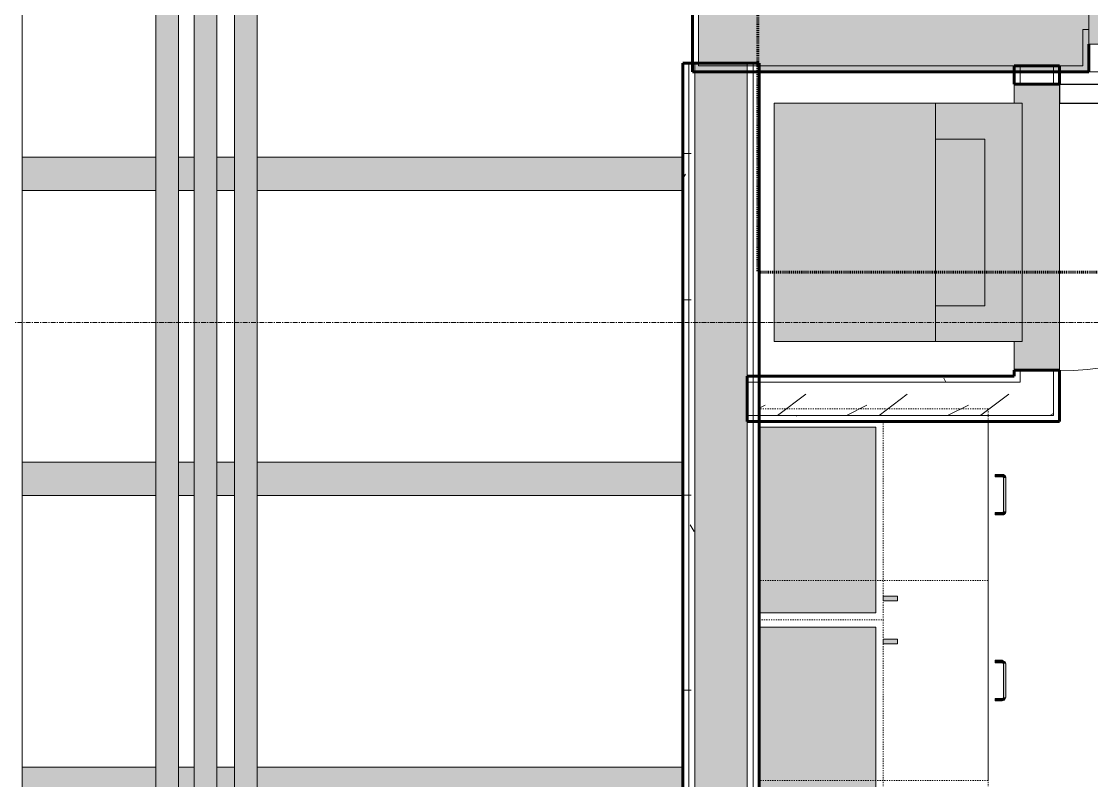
# Model space of a CAD drawing. Header units: inches. Extents: x -4169 to -1846, y 9706 to 12377.
# Drawn here: x -3479.3 to -3367.1, y 10768.1 to 10847.8 of the extents above; entities that cross this region are included whole.
import ezdxf

# ---------------------------------------------------------------- set-up
doc = ezdxf.new("R2010")
doc.units = ezdxf.units.IN
doc.header["$MEASUREMENT"] = 0
for name, pattern in [('Dash', [0.25, 0.125, -0.125]), ('Dash 1_16_', [0.125, 0.0625, -0.0625]), ('Grid Line 1_2_', [0.875, 0.5, -0.125, 0.125, -0.125])]:
    doc.linetypes.add(name, pattern=pattern)
for name, color, linetype, lineweight in [('0-1', 7, 'Continuous', 5), ('0-2', 7, 'Continuous', 18), ('0-3', 250, 'Continuous', 9), ('A-DOOR-1', 250, 'Continuous', 9), ('A-DOOR-2', 90, 'Continuous', 30), ('A-FLOR-2', 7, 'Continuous', 18), ('A-GLAZ-1', 7, 'Continuous', 18), ('A-WALL', 113, 'Continuous', 18), ('A-WALL-1', 8, 'Continuous', 5), ('A-WALL-3', 50, 'Continuous', 60), ('A-WALL-4', 7, 'Continuous', 18), ('A-WALL-PATT-1', 250, 'Continuous', 9), ('A-WALL-PATT-2', 253, 'Continuous', 9), ('A-WALL-PATT-4', 111, 'Continuous', 9), ('C-PROP-LINE-2', 91, 'Dash 1_16_', 60), ('I-WALL-3', 2, 'Continuous', 60), ('P-PIPE', 3, 'Continuous', 9), ('P-PIPE-1', 3, 'Continuous', 5), ('P-SANR-FIXT-2', 250, 'Continuous', 9), ('P-SANR-FIXT-3', 55, 'Continuous', 9), ('Q-CASE', 31, 'Continuous', 9), ('Q-CASE-1', 9, 'Continuous', 9), ('Q-CASE-3', 250, 'Continuous', 9), ('Q-CASE-4', 250, 'Dash', 9), ('Q-CASE-HDLN-1', 250, 'Dash', 9), ('Q-CASE-HDLN-2', 31, 'Continuous', 9), ('S-BEAM', 12, 'Continuous', 9), ('S-GRID-1', 1, 'Grid Line 1_2_', 9)]:
    doc.layers.add(name, color=color, linetype=linetype, lineweight=lineweight)
pattern_1 = [(216.87, (4.265, 10.662), (31.9871619, 21.32545714), [5.331, -47.981]), (206.565, (10.662, 7.464), (-10.662476, -10.6620098), [11.921, -11.921]), (198.435, (10.662, 2.132), (-21.3244936, -10.6625869), [6.744, -26.974])]
pattern_2 = [(0, (0, 0), (20.48, 5.12), [0.845, -14.515, 0.845, -14.515, -81.92]), (0, (0, 0), (20.48, 5.12), [-30.72, 0.845, -29.875, 0.845, -14.515, -35.84]), (0, (0, 0), (20.48, 5.12), [-76.8, 0.845, -9.395, 0.845, -24.755]), (120, (7.68, 2.56), (-14.67405, 15.1762003), [0.845, -14.515, 0.845, -14.515, -81.92]), (120, (7.68, 2.56), (-14.67405, 15.1762003), [-30.72, 0.845, -29.875, 0.845, -14.515, -35.84]), (120, (7.68, 2.56), (-14.67405, 15.1762003), [-76.8, 0.845, -9.395, 0.845, -24.755]), (240, (10.24, 12.8), (-5.80595, -20.2962003), [0.845, -14.515, 0.845, -14.515, -81.92]), (240, (10.24, 12.8), (-5.80595, -20.2962003), [-30.72, 0.845, -29.875, 0.845, -14.515, -35.84]), (240, (10.24, 12.8), (-5.80595, -20.2962003), [-76.8, 0.845, -9.395, 0.845, -24.755])]
pattern_3 = [(161.57, (0.32, 0.32), (-2.560496185, -0.000537386), [0, -18.214, 2.022, 0]), (18.43, (-0.32, 0.32), (-2.560496185, 0.000537386), [0, -18.214, 2.022, 0]), (108.43, (0.32, 0.32), (1.27922091, -6.400876726), [6.07, -14.166]), (71.57, (-0.32, 0.32), (1.27922091, 6.400876726), [6.07, -14.166])]

# ---------------------------------------------------------------- blocks, each defined once
blk = doc.blocks.new('OD_CW_Countertop - OD_CW_Countertop-2380624-ENLARGED RCP - 2ND FLOOR PLAN')
at = {"layer": 'Q-CASE-HDLN-1'}
for p, q in [((0.74, 24), (0.74, 0)), ((0.74, 0), (130.71, 0))]:
    blk.add_line(p, q, dxfattribs=at)
blk = doc.blocks.new('Single-Flush - 30_ x 80_ - MAGIC PAK DOOR-1421383-ENLARGED RCP - 2ND FLOOR PLAN')
at = {"layer": 'A-DOOR-1'}
blk.add_arc((15, -2.375), 30.067, 180, 266.18593, dxfattribs=at)
at = {"layer": 'A-DOOR-2'}
for p, q in [((13, -2.375), (13, -32.375)), ((15, -2.375), (13, -2.375)), ((15, -2.375), (15, -32.375)), ((15, -32.375), (13, -32.375))]:
    blk.add_line(p, q, dxfattribs=at)
blk = doc.blocks.new('Stacked Washer and Dryer - 26_x25_ - Private-1372850-ENLARGED RCP - 2ND FLOOR PLAN')
at = {"layer": 'P-SANR-FIXT-3'}
blk.add_hatch(color=256, dxfattribs=at).paths.add_polyline_path([(26, 12.5), (0, 12.5), (0, -12.5), (26, -12.5), (26, 2.42)], flags=0)
at = {"layer": 'P-SANR-FIXT-2'}
for p, q in [((26, 12.5), (0, 12.5)), ((0, -12.5), (0, 12.5)), ((16.91, -12.5), (16.91, 12.5)), ((26, 12.5), (26, -12.5)), ((22.09, 8.75), (16.91, 8.75)), ((22.09, -8.75), (22.09, 8.75)), ((16.91, -8.75), (22.09, -8.75)), ((0, -12.5), (26, -12.5))]:
    blk.add_line(p, q, dxfattribs=at)
blk = doc.blocks.new('Drawer_Base_Cabinet_3_drawer_12205 - 21_-V26-ENLARGED RCP - 2ND FLOOR PLAN')
at = {"layer": 'Q-CASE'}
for points in [[(-1.38, -24.75), (-1.37, -25.5), (-1.14, -25.5), (-1.15, -24.75), (-1.37, -24.75)], [(-1.35, -25.5), (-1.31, -25.69), (-1.28, -25.77), (-1.12, -25.83), (-1.01, -25.81), (-1.03, -25.64), (-1.2, -25.5), (-1.32, -25.5)], [(-1.15, -25.5), (-1.06, -25.61), (-1.02, -25.63), (-1.14, -25.51)], [(-1.01, -25.62), (-1.01, -25.87), (2.49, -25.86), (2.49, -25.62), (0.44, -25.62)], [(2.49, -25.75), (2.49, -25.84), (2.64, -25.81), (2.76, -25.75), (2.82, -25.61), (2.8, -25.5), (2.65, -25.5), (2.49, -25.69), (2.49, -25.72)], [(2.49, -25.64), (2.6, -25.55), (2.62, -25.51), (2.5, -25.63)], [(2.62, -24.75), (2.63, -25.5), (2.86, -25.5), (2.85, -24.75), (2.63, -24.75)]]:
    blk.add_hatch(color=256, dxfattribs=at).paths.add_polyline_path(points, flags=0)
at = {"layer": 'Q-CASE-HDLN-1'}
for p, q in [((11.24, 0), (-9.76, 0)), ((-9.76, -24), (-9.76, 0)), ((11.24, -24), (11.24, 0)), ((11.24, -24), (-9.76, -24))]:
    blk.add_line(p, q, dxfattribs=at)
at = {"layer": 'Q-CASE-HDLN-2'}
for p, q in [((-1.39, -25.5), (-1.39, -24.75)), ((-1.39, -24.75), (-1.38, -24.75)), ((-1.14, -24.75), (-1.39, -24.75)), ((-1.39, -25.5), (-1.39, -24.75)), ((-1.39, -24.75), (-1.38, -24.75)), ((-1.38, -24.75), (-1.39, -24.75)), ((-1.39, -25.5), (-1.39, -24.75)), ((-1.39, -24.75), (-1.38, -24.75)), ((-1.38, -24.75), (-1.39, -24.75)), ((-1.31, -25.72), (-1.39, -25.5)), ((-1.31, -25.72), (-1.39, -25.5)), ((-1.14, -24.75), (-1.14, -25.5)), ((-1.14, -24.75), (-1.14, -24.75)), ((-1.14, -24.75), (-1.14, -25.5)), ((-1.14, -24.75), (-1.14, -24.75)), ((-1.14, -24.75), (-1.14, -24.75)), ((-1.14, -24.75), (-1.14, -25.5)), ((-1.14, -24.75), (-1.14, -24.75)), ((-1.14, -24.75), (-1.14, -24.75)), ((-1.14, -25.5), (-1.12, -25.54)), ((-1.14, -25.5), (-1.12, -25.54)), ((-1.01, -25.62), (2.49, -25.62)), ((2.49, -25.62), (2.52, -25.6)), ((2.49, -25.62), (2.52, -25.6)), ((2.71, -25.8), (2.49, -25.87)), ((2.71, -25.8), (2.49, -25.87)), ((2.61, -25.5), (2.61, -24.75)), ((2.86, -24.75), (2.61, -24.75)), ((2.61, -24.75), (2.62, -24.75)), ((2.61, -25.5), (2.61, -24.75)), ((2.62, -24.75), (2.61, -24.75)), ((2.61, -24.75), (2.62, -24.75)), ((2.61, -25.5), (2.61, -24.75)), ((2.62, -24.75), (2.61, -24.75)), ((2.61, -24.75), (2.62, -24.75)), ((2.86, -25.5), (2.82, -25.59)), ((2.86, -25.5), (2.82, -25.59)), ((2.86, -24.75), (2.86, -25.5)), ((2.86, -24.75), (2.86, -24.75)), ((2.86, -24.75), (2.86, -25.5)), ((2.86, -24.75), (2.86, -24.75)), ((2.86, -24.75), (2.86, -24.75)), ((2.86, -24.75), (2.86, -25.5)), ((2.86, -24.75), (2.86, -24.75)), ((2.86, -24.75), (2.86, -24.75)), ((-1.01, -25.87), (-1.1, -25.83)), ((-1.01, -25.87), (-1.1, -25.83)), ((2.49, -25.87), (-1.01, -25.87))]:
    blk.add_line(p, q, dxfattribs=at)
at = {"layer": 'Q-CASE-HDLN-2', "flags": 128}
for points in [[(-1.01, -25.87), (-1.31, -25.72), (-1.39, -25.5)], [(-1.14, -25.5), (-1.08, -25.61), (-1.01, -25.62)], [(2.86, -25.5), (2.71, -25.8), (2.49, -25.87)], [(2.49, -25.62), (2.59, -25.57), (2.61, -25.5)]]:
    blk.add_lwpolyline(points, dxfattribs=at)
blk = doc.blocks.new('Drawer_Base_Cabinet_3_drawer_12205 - 18_-V53-ENLARGED RCP - 2ND FLOOR PLAN')
at = {"layer": 'Q-CASE'}
for points in [[(-1.38, -24.75), (-1.37, -25.5), (-1.14, -25.5), (-1.15, -24.75), (-1.37, -24.75)], [(-1.35, -25.5), (-1.31, -25.69), (-1.28, -25.77), (-1.12, -25.83), (-1.01, -25.81), (-1.03, -25.64), (-1.2, -25.5), (-1.32, -25.5)], [(-1.15, -25.5), (-1.06, -25.61), (-1.02, -25.63), (-1.14, -25.51)], [(-1.01, -25.75), (-1.01, -25.88), (2.49, -25.86), (2.49, -25.62), (-1.01, -25.64), (-1.01, -25.72)], [(2.49, -25.75), (2.49, -25.84), (2.64, -25.81), (2.76, -25.75), (2.82, -25.61), (2.8, -25.5), (2.65, -25.5), (2.49, -25.69), (2.49, -25.72)], [(2.49, -25.64), (2.6, -25.55), (2.62, -25.51), (2.5, -25.63)], [(2.62, -25.5), (2.86, -25.5), (2.85, -24.75), (2.62, -24.75)]]:
    blk.add_hatch(color=256, dxfattribs=at).paths.add_polyline_path(points, flags=0)
at = {"layer": 'Q-CASE-HDLN-1'}
for p, q in [((9.74, 0), (-8.26, 0)), ((-8.26, -24), (-8.26, 0)), ((9.74, -24), (9.74, 0)), ((9.74, -24), (-8.26, -24))]:
    blk.add_line(p, q, dxfattribs=at)
at = {"layer": 'Q-CASE-HDLN-2'}
for p, q in [((-1.39, -25.5), (-1.39, -24.75)), ((-1.39, -24.75), (-1.38, -24.75)), ((-1.14, -24.75), (-1.39, -24.75)), ((-1.39, -25.5), (-1.39, -24.75)), ((-1.39, -24.75), (-1.38, -24.75)), ((-1.38, -24.75), (-1.39, -24.75)), ((-1.39, -25.5), (-1.39, -24.75)), ((-1.39, -24.75), (-1.38, -24.75)), ((-1.38, -24.75), (-1.39, -24.75)), ((-1.14, -24.75), (-1.14, -25.5)), ((-1.14, -24.75), (-1.14, -24.75)), ((-1.14, -24.75), (-1.14, -25.5)), ((-1.14, -24.75), (-1.14, -24.75)), ((-1.14, -24.75), (-1.14, -24.75)), ((-1.14, -24.75), (-1.14, -25.5)), ((-1.14, -24.75), (-1.14, -24.75)), ((-1.14, -24.75), (-1.14, -24.75)), ((-1.01, -25.62), (2.49, -25.62)), ((2.61, -25.5), (2.61, -24.75)), ((2.86, -24.75), (2.61, -24.75)), ((2.61, -24.75), (2.62, -24.75)), ((2.61, -25.5), (2.61, -24.75)), ((2.62, -24.75), (2.61, -24.75)), ((2.61, -24.75), (2.62, -24.75)), ((2.61, -25.5), (2.61, -24.75)), ((2.62, -24.75), (2.61, -24.75)), ((2.61, -24.75), (2.62, -24.75)), ((2.86, -24.75), (2.86, -25.5)), ((2.86, -24.75), (2.86, -24.75)), ((2.86, -24.75), (2.86, -25.5)), ((2.86, -24.75), (2.86, -24.75)), ((2.86, -24.75), (2.86, -24.75)), ((2.86, -24.75), (2.86, -25.5)), ((2.86, -24.75), (2.86, -24.75)), ((2.86, -24.75), (2.86, -24.75)), ((2.49, -25.88), (-1.01, -25.88))]:
    blk.add_line(p, q, dxfattribs=at)
at = {"layer": 'Q-CASE-HDLN-2', "flags": 128}
for points in [[(-1.01, -25.88), (-1.03, -25.87), (-1.04, -25.87), (-1.06, -25.87), (-1.07, -25.87), (-1.09, -25.87), (-1.1, -25.86), (-1.12, -25.86), (-1.13, -25.86), (-1.14, -25.85), (-1.16, -25.85), (-1.17, -25.84), (-1.19, -25.83), (-1.2, -25.83), (-1.21, -25.82), (-1.22, -25.81), (-1.24, -25.8), (-1.25, -25.79), (-1.26, -25.78), (-1.27, -25.77), (-1.28, -25.76), (-1.29, -25.75), (-1.3, -25.74), (-1.31, -25.73), (-1.32, -25.72), (-1.33, -25.7), (-1.34, -25.69), (-1.34, -25.68), (-1.35, -25.66), (-1.36, -25.65), (-1.36, -25.64), (-1.37, -25.62), (-1.37, -25.61), (-1.38, -25.59), (-1.38, -25.58), (-1.38, -25.56), (-1.38, -25.55), (-1.39, -25.53), (-1.39, -25.52), (-1.39, -25.5), (-1.39, -25.5)], [(-1.29, -25.75), (-1.3, -25.74), (-1.31, -25.73), (-1.32, -25.72), (-1.33, -25.7), (-1.34, -25.69), (-1.34, -25.68), (-1.35, -25.66), (-1.36, -25.65), (-1.36, -25.64), (-1.37, -25.62), (-1.37, -25.61), (-1.38, -25.59), (-1.38, -25.58), (-1.38, -25.56), (-1.38, -25.55), (-1.39, -25.53), (-1.39, -25.52), (-1.39, -25.5), (-1.39, -25.5)], [(-1.29, -25.75), (-1.3, -25.74), (-1.31, -25.73), (-1.32, -25.72), (-1.33, -25.7), (-1.34, -25.69), (-1.34, -25.68), (-1.35, -25.66), (-1.36, -25.65), (-1.36, -25.64), (-1.37, -25.62), (-1.37, -25.61), (-1.38, -25.59), (-1.38, -25.58), (-1.38, -25.56), (-1.38, -25.55), (-1.39, -25.53), (-1.39, -25.52), (-1.39, -25.5), (-1.39, -25.5)], [(-1.01, -25.88), (-1.03, -25.87), (-1.04, -25.87), (-1.06, -25.87), (-1.07, -25.87), (-1.09, -25.87), (-1.1, -25.86), (-1.12, -25.86), (-1.13, -25.86), (-1.14, -25.85), (-1.16, -25.85), (-1.17, -25.84), (-1.19, -25.83), (-1.2, -25.83), (-1.21, -25.82), (-1.22, -25.81), (-1.24, -25.8), (-1.25, -25.79), (-1.26, -25.78), (-1.27, -25.77)], [(-1.01, -25.88), (-1.03, -25.87), (-1.04, -25.87), (-1.06, -25.87), (-1.07, -25.87), (-1.09, -25.87), (-1.1, -25.86), (-1.12, -25.86), (-1.13, -25.86), (-1.14, -25.85), (-1.16, -25.85), (-1.17, -25.84), (-1.19, -25.83), (-1.2, -25.83), (-1.21, -25.82), (-1.22, -25.81), (-1.24, -25.8), (-1.25, -25.79), (-1.26, -25.78), (-1.27, -25.77)], [(-1.14, -25.5), (-1.14, -25.5), (-1.14, -25.51), (-1.14, -25.51), (-1.14, -25.52), (-1.13, -25.52), (-1.13, -25.53), (-1.13, -25.53), (-1.13, -25.54), (-1.13, -25.54), (-1.13, -25.55), (-1.13, -25.55), (-1.12, -25.56), (-1.12, -25.56), (-1.12, -25.57), (-1.12, -25.57), (-1.11, -25.57), (-1.11, -25.58), (-1.11, -25.58), (-1.1, -25.59), (-1.1, -25.59), (-1.1, -25.59), (-1.09, -25.6), (-1.09, -25.6), (-1.08, -25.6), (-1.08, -25.61), (-1.08, -25.61), (-1.07, -25.61), (-1.07, -25.61), (-1.06, -25.61), (-1.06, -25.62), (-1.05, -25.62), (-1.05, -25.62), (-1.04, -25.62), (-1.04, -25.62), (-1.03, -25.62), (-1.03, -25.62), (-1.02, -25.62), (-1.02, -25.62), (-1.01, -25.62), (-1.01, -25.62)], [(-1.14, -25.5), (-1.14, -25.5), (-1.14, -25.51)], [(-1.14, -25.5), (-1.14, -25.5), (-1.14, -25.51)], [(-1.02, -25.62), (-1.02, -25.62), (-1.01, -25.62)], [(-1.02, -25.62), (-1.02, -25.62), (-1.01, -25.62)], [(2.86, -25.5), (2.86, -25.51), (2.86, -25.53), (2.86, -25.54), (2.86, -25.56), (2.86, -25.57), (2.85, -25.59), (2.85, -25.6), (2.84, -25.62), (2.84, -25.63), (2.83, -25.65), (2.83, -25.66), (2.82, -25.67), (2.81, -25.69), (2.81, -25.7), (2.8, -25.71), (2.79, -25.72), (2.78, -25.74), (2.77, -25.75), (2.76, -25.76), (2.75, -25.77), (2.74, -25.78), (2.73, -25.79), (2.71, -25.8), (2.7, -25.81), (2.69, -25.82), (2.68, -25.82), (2.66, -25.83), (2.65, -25.84), (2.64, -25.84), (2.62, -25.85), (2.61, -25.85), (2.6, -25.86), (2.58, -25.86), (2.57, -25.87), (2.55, -25.87), (2.54, -25.87), (2.52, -25.87), (2.51, -25.87), (2.49, -25.88), (2.49, -25.88)], [(2.49, -25.62), (2.49, -25.62), (2.5, -25.62), (2.5, -25.62), (2.51, -25.62), (2.51, -25.62), (2.52, -25.62), (2.52, -25.62), (2.53, -25.62), (2.53, -25.62), (2.54, -25.62), (2.54, -25.61), (2.55, -25.61), (2.55, -25.61), (2.55, -25.61), (2.56, -25.6), (2.56, -25.6), (2.57, -25.6), (2.57, -25.59), (2.57, -25.59), (2.58, -25.59), (2.58, -25.58), (2.58, -25.58), (2.59, -25.58), (2.59, -25.57), (2.59, -25.57), (2.6, -25.56), (2.6, -25.56), (2.6, -25.55), (2.6, -25.55), (2.6, -25.55), (2.61, -25.54), (2.61, -25.54), (2.61, -25.53), (2.61, -25.53), (2.61, -25.52), (2.61, -25.52), (2.61, -25.51), (2.61, -25.51), (2.61, -25.5), (2.61, -25.5)], [(2.49, -25.62), (2.49, -25.62), (2.5, -25.62)], [(2.49, -25.62), (2.49, -25.62), (2.5, -25.62)], [(2.74, -25.78), (2.73, -25.79), (2.71, -25.8), (2.7, -25.81), (2.69, -25.82), (2.68, -25.82), (2.66, -25.83), (2.65, -25.84), (2.64, -25.84), (2.62, -25.85), (2.61, -25.85), (2.6, -25.86), (2.58, -25.86), (2.57, -25.87), (2.55, -25.87), (2.54, -25.87), (2.52, -25.87), (2.51, -25.87), (2.49, -25.88), (2.49, -25.88)], [(2.74, -25.78), (2.73, -25.79), (2.71, -25.8), (2.7, -25.81), (2.69, -25.82), (2.68, -25.82), (2.66, -25.83), (2.65, -25.84), (2.64, -25.84), (2.62, -25.85), (2.61, -25.85), (2.6, -25.86), (2.58, -25.86), (2.57, -25.87), (2.55, -25.87), (2.54, -25.87), (2.52, -25.87), (2.51, -25.87), (2.49, -25.88), (2.49, -25.88)], [(2.61, -25.51), (2.61, -25.51), (2.61, -25.5), (2.61, -25.5)], [(2.61, -25.51), (2.61, -25.51), (2.61, -25.5), (2.61, -25.5)], [(2.86, -25.5), (2.86, -25.51), (2.86, -25.53), (2.86, -25.54), (2.86, -25.56), (2.86, -25.57), (2.85, -25.59), (2.85, -25.6), (2.84, -25.62), (2.84, -25.63), (2.83, -25.65), (2.83, -25.66), (2.82, -25.67), (2.81, -25.69), (2.81, -25.7), (2.8, -25.71), (2.79, -25.72), (2.78, -25.74), (2.77, -25.75), (2.76, -25.76)], [(2.86, -25.5), (2.86, -25.51), (2.86, -25.53), (2.86, -25.54), (2.86, -25.56), (2.86, -25.57), (2.85, -25.59), (2.85, -25.6), (2.84, -25.62), (2.84, -25.63), (2.83, -25.65), (2.83, -25.66), (2.82, -25.67), (2.81, -25.69), (2.81, -25.7), (2.8, -25.71), (2.79, -25.72), (2.78, -25.74), (2.77, -25.75), (2.76, -25.76)]]:
    blk.add_lwpolyline(points, dxfattribs=at)
blk = doc.blocks.new('300 Series Wall Hung Cabinet_301 - 21_-2351003-ENLARGED RCP - 2ND FLOOR PLAN')
at = {"layer": 'Q-CASE-1'}
for points in [[(-8.5, 13.19), (-8.01, 13.19), (-8.01, 14.69), (-8.5, 14.69)], [(-9.75, 0.19), (9.75, 0.19), (9.75, 12.44), (-9.75, 12.44), (-9.75, 8.4)]]:
    blk.add_hatch(color=256, dxfattribs=at).paths.add_polyline_path(points, flags=0)
at = {"layer": 'Q-CASE-3'}
for p, q in [((-8.01, 14.69), (-8.5, 14.69)), ((-8.5, 14.69), (-8.5, 13.19)), ((-8.01, 13.19), (-8.01, 14.69)), ((-9.75, 0.19), (-9.75, 12.44)), ((-9.75, 12.44), (9.75, 12.44)), ((-8.5, 13.19), (-8.01, 13.19)), ((9.75, 12.44), (9.75, 0.19))]:
    blk.add_line(p, q, dxfattribs=at)
at = {"layer": 'Q-CASE-4'}
for p, q in [((-10.5, 0.19), (-10.5, 13.19)), ((-10.5, 13.19), (10.5, 13.19)), ((10.5, 13.19), (10.5, 0.19))]:
    blk.add_line(p, q, dxfattribs=at)
blk = doc.blocks.new('300 Series Wall Hung Cabinet_301 - 21_-V50-ENLARGED RCP - 2ND FLOOR PLAN')
at = {"layer": 'Q-CASE-1'}
for points in [[(9.75, -12.44), (9.75, -0.19), (-9.75, -0.19), (-9.75, -12.44), (8.15, -12.44)], [(-8.01, -13.19), (-8.5, -13.19), (-8.5, -14.69), (-8.01, -14.69)]]:
    blk.add_hatch(color=256, dxfattribs=at).paths.add_polyline_path(points, flags=0)
at = {"layer": 'Q-CASE-3'}
for p, q in [((-9.75, -12.44), (-9.75, -0.19)), ((9.75, -0.19), (9.75, -12.44)), ((9.75, -12.44), (-9.75, -12.44)), ((-8.01, -13.19), (-8.5, -13.19)), ((-8.5, -13.19), (-8.5, -14.69)), ((-8.01, -14.69), (-8.01, -13.19)), ((-8.5, -14.69), (-8.01, -14.69))]:
    blk.add_line(p, q, dxfattribs=at)
at = {"layer": 'Q-CASE-4'}
for p, q in [((-10.5, -0.19), (-10.5, -13.19)), ((-10.5, -13.19), (10.34, -13.19))]:
    blk.add_line(p, q, dxfattribs=at)
blk = doc.blocks.new('CTR - 1st Phase - Unit Layouts_rvt-1-ENLARGED RCP - 2ND FLOOR PLAN')
at = {"layer": 'A-WALL-1'}
blk.add_hatch(color=256, dxfattribs=at).paths.add_polyline_path([(-3371.05, 10811.2), (-3370.42, 10811.2), (-3370.42, 10841.2), (-3375.17, 10841.2), (-3375.17, 10839.2), (-3374.33, 10839.2), (-3374.33, 10814.2), (-3375.17, 10814.2), (-3375.17, 10811.2), (-3374.55, 10811.2)], flags=0)
at = {"layer": 'A-WALL-PATT-1'}
h = blk.add_hatch(dxfattribs=at)
h.set_pattern_fill('FP_1', color=256, style=0, pattern_type=2)
h.set_pattern_definition(pattern_2)
h.paths.add_polyline_path([(-3401.92, 10809.95), (-3375.17, 10809.95), (-3375.17, 10810.57), (-3401.92, 10810.57)], flags=0)
h = blk.add_hatch(dxfattribs=at)
h.set_pattern_fill('FP_1', color=256, style=0, pattern_type=2)
h.set_pattern_definition(pattern_2)
h.paths.add_polyline_path([(-3401.92, 10805.82), (-3371.05, 10805.82), (-3371.05, 10806.45), (-3401.92, 10806.45), (-3401.92, 10805.85)], flags=0)
at = {"layer": 'A-WALL-PATT-2'}
h = blk.add_hatch(dxfattribs=at)
h.set_pattern_fill('FP_2', color=256, style=0, pattern_type=2)
h.set_pattern_definition(pattern_1)
h.paths.add_polyline_path([(-3371.51, 10806.45), (-3371.05, 10806.45), (-3371.05, 10811.2), (-3374.55, 10811.2), (-3374.55, 10806.45)], flags=0)
h.paths.add_polyline_path([(-3374.33, 10841.2), (-3371.05, 10841.2), (-3371.05, 10842.51), (-3374.55, 10842.51), (-3374.55, 10841.2)], flags=0)
h = blk.add_hatch(dxfattribs=at)
h.set_pattern_fill('FP_2', color=256, style=0, pattern_type=2)
h.set_pattern_definition(pattern_1)
h.paths.add_polyline_path([(-3401.92, 10806.45), (-3374.55, 10806.46), (-3374.55, 10809.95), (-3401.92, 10809.95), (-3401.92, 10806.6)], flags=0)
at = {"layer": 'A-WALL-3'}
for p, q in [((-3375.17, 10841.2), (-3375.17, 10843.13)), ((-3375.17, 10843.13), (-3370.42, 10843.13)), ((-3370.42, 10843.13), (-3370.42, 10841.2)), ((-3370.42, 10841.2), (-3375.17, 10841.2)), ((-3375.17, 10810.57), (-3375.17, 10811.2)), ((-3375.17, 10811.2), (-3370.42, 10811.2)), ((-3370.42, 10811.2), (-3370.42, 10805.82)), ((-3403.17, 10810.57), (-3375.17, 10810.57)), ((-3403.17, 10805.82), (-3403.17, 10810.57)), ((-3375.17, 10805.82), (-3403.17, 10805.82)), ((-3371.05, 10805.82), (-3375.17, 10805.82)), ((-3370.42, 10805.82), (-3371.05, 10805.82))]:
    blk.add_line(p, q, dxfattribs=at)
at = {"layer": 'A-WALL-4'}
for p, q in [((-3374.55, 10843.13), (-3374.55, 10841.2)), ((-3371.05, 10843.13), (-3371.05, 10841.2)), ((-3375.17, 10841.2), (-3375.17, 10839.2)), ((-3370.42, 10811.2), (-3370.42, 10841.2)), ((-3375.17, 10814.2), (-3375.17, 10811.2)), ((-3374.55, 10811.2), (-3374.55, 10809.95)), ((-3371.05, 10811.2), (-3371.05, 10806.45)), ((-3375.17, 10809.95), (-3403.17, 10809.95)), ((-3375.17, 10809.95), (-3374.55, 10809.95)), ((-3375.17, 10806.45), (-3403.17, 10806.45)), ((-3375.17, 10806.45), (-3374.55, 10806.45)), ((-3374.55, 10806.45), (-3371.05, 10806.45))]:
    blk.add_line(p, q, dxfattribs=at)
at = {"layer": '0-2'}
for name, p, rotation in [('Single-Flush - 30_ x 80_ - MAGIC PAK DOOR-1421383-ENLARGED RCP - 2ND FLOOR PLAN', (-3372.8, 10826.2), 90.00000000000816), ('Drawer_Base_Cabinet_3_drawer_12205 - 18_-V53-ENLARGED RCP - 2ND FLOOR PLAN', (-3401.92, 10797.39), 89.99999999991624), ('OD_CW_Countertop - OD_CW_Countertop-2380624-ENLARGED RCP - 2ND FLOOR PLAN', (-3377.92, 10675.12), 90.00000000000529), ('300 Series Wall Hung Cabinet_301 - 21_-V50-ENLARGED RCP - 2ND FLOOR PLAN', (-3402.11, 10795.48), 89.99999999996207), ('Drawer_Base_Cabinet_3_drawer_12205 - 21_-V26-ENLARGED RCP - 2ND FLOOR PLAN', (-3401.92, 10777.89), 89.99999999991624), ('300 Series Wall Hung Cabinet_301 - 21_-2351003-ENLARGED RCP - 2ND FLOOR PLAN', (-3402.11, 10774.48), 269.9999999999621)]:
    blk.add_blockref(name, p, dxfattribs=dict(at, rotation=rotation))
blk.add_blockref('Stacked Washer and Dryer - 26_x25_ - Private-1372850-ENLARGED RCP - 2ND FLOOR PLAN', (-3400.33, 10826.7), dxfattribs=at)
blk = doc.blocks.new('_THE_ WINDOW _ DOOR - Window - 2nd Floor - Fixed-2480469-ENLARGED RCP - 2ND FLOOR PLAN')
at = {"layer": 'A-GLAZ-1'}
blk.add_hatch(color=256, dxfattribs=at).paths.add_polyline_path([(12.59, -1.56), (19.01, -1.56), (19.01, 4.44), (-19.01, 4.44), (-19.01, -1.56), (-4.29, -1.56)], flags=0)
for p, q in [((-19.01, 4.44), (-19.01, -1.56)), ((-19.01, 4.44), (19.01, 4.44)), ((19.01, 4.44), (19.01, -1.56)), ((-19.01, -1.56), (19.01, -1.56))]:
    blk.add_line(p, q, dxfattribs=at)
blk = doc.blocks.new('CTR - 1st Phase - Shell_rvt-1-ENLARGED RCP - 2ND FLOOR PLAN')
at = {"layer": 'A-WALL-PATT-2'}
h = blk.add_hatch(dxfattribs=at)
h.set_pattern_fill('FP_1', color=256, style=0, pattern_type=2)
h.set_pattern_definition(pattern_2)
h.paths.add_polyline_path([(-3408.3, 10843.41), (-3408.3, 11067.96), (-3404.49, 11067.96), (-3404.49, 11068.59), (-3408.92, 11068.59), (-3408.92, 10843.41), (-3408.67, 10843.41)], flags=0)
h.paths.add_polyline_path([(-3404.49, 11106.61), (-3400.3, 11106.61), (-3400.3, 11107.18), (-3408.92, 11107.18), (-3408.92, 11106.61), (-3405.09, 11106.61)], flags=0)
h = blk.add_hatch(dxfattribs=at)
h.set_pattern_fill('FP_1', color=256, style=0, pattern_type=2)
h.set_pattern_definition(pattern_2)
h.paths.add_polyline_path([(-3177.17, 10842.51), (-3175.34, 10842.51), (-3175.34, 10846.95), (-3175.96, 10846.95), (-3175.96, 10843.14), (-3201.32, 10843.14), (-3201.32, 10842.51), (-3194.06, 10842.51)], flags=0)
h.paths.add_polyline_path([(-3131.86, 10842.51), (-3131.86, 10846.95), (-3132.49, 10846.95), (-3132.49, 10843.14), (-3136.69, 10843.14), (-3136.69, 10846.95), (-3137.31, 10846.95), (-3137.31, 10842.51), (-3137.12, 10842.51), (-3137.12, 10842.61), (-3132.37, 10842.61), (-3132.37, 10842.51)], flags=0)
h.paths.add_polyline_path([(-3401.92, 10842.51), (-3367.34, 10842.51), (-3367.34, 10846.95), (-3367.96, 10846.95), (-3367.96, 10843.14), (-3401.92, 10843.14), (-3401.92, 10843.04)], flags=0)
h.paths.add_polyline_path([(-3103.99, 10842.51), (-3098.35, 10842.51), (-3098.35, 10843.14), (-3103.36, 10843.14), (-3103.36, 10846.95), (-3103.99, 10846.95), (-3103.99, 10843.14)], flags=0)
h.paths.add_polyline_path([(-3207.32, 10842.51), (-3207.32, 10843.14), (-3218.56, 10843.14), (-3218.56, 10846.95), (-3219.19, 10846.95), (-3219.19, 10842.51), (-3210.94, 10842.51)], flags=0)
h.paths.add_polyline_path([(-3074.67, 10842.51), (-3074.67, 10843.14), (-3094.85, 10843.14), (-3094.85, 10842.51), (-3092.76, 10842.51)], flags=0)
h.paths.add_polyline_path([(-3290.91, 10842.51), (-3290.54, 10842.51), (-3290.54, 10846.95), (-3290.91, 10846.95), (-3290.91, 10843.58)], flags=0)
h.paths.add_polyline_path([(-3252.32, 10842.51), (-3252.32, 10843.14), (-3251.89, 10843.14), (-3251.89, 10846.95), (-3252.51, 10846.95), (-3252.51, 10842.51)], flags=0)
h.paths.add_polyline_path([(-2911.73, 10842.51), (-2868.14, 10842.51), (-2868.14, 10846.95), (-2868.76, 10846.95), (-2868.76, 10843.14), (-2913.32, 10843.14), (-2913.32, 10842.51)], flags=0)
h.paths.add_polyline_path([(-2985.13, 10842.51), (-2983.34, 10842.51), (-2983.34, 10846.95), (-2983.96, 10846.95), (-2983.96, 10843.14), (-3021.49, 10843.14), (-3021.49, 10846.95), (-3022.11, 10846.95), (-3022.11, 10842.51), (-2987.24, 10842.51)], flags=0)
h.paths.add_polyline_path([(-3247.06, 10842.51), (-3247.06, 10846.95), (-3247.69, 10846.95), (-3247.69, 10843.14), (-3247.57, 10843.14), (-3247.57, 10842.51)], flags=0)
h.paths.add_polyline_path([(-3328.94, 10842.51), (-3328.94, 10846.95), (-3329.31, 10846.95), (-3329.31, 10842.51), (-3329.12, 10842.51)], flags=0)
h.paths.add_polyline_path([(-2945.31, 10842.51), (-2919.32, 10842.51), (-2919.32, 10843.14), (-2944.69, 10843.14), (-2944.69, 10846.95), (-2945.31, 10846.95), (-2945.31, 10843.14)], flags=0)
h.paths.add_polyline_path([(-2830.11, 10842.51), (-2829.74, 10842.51), (-2829.74, 10846.95), (-2830.11, 10846.95), (-2830.11, 10843.47)], flags=0)
h.paths.add_polyline_path([(-3060.76, 10842.51), (-3060.14, 10842.51), (-3060.14, 10846.95), (-3060.76, 10846.95), (-3060.76, 10843.14), (-3069.92, 10843.14), (-3069.92, 10842.51)], flags=0)
h.paths.add_polyline_path([(-2791.71, 10842.51), (-2747.86, 10842.51), (-2747.86, 10846.95), (-2748.49, 10846.95), (-2748.49, 10843.14), (-2791.09, 10843.14), (-2791.09, 10846.95), (-2791.71, 10846.93), (-2791.71, 10843.14)], flags=0)
h.paths.add_polyline_path([(-2675.57, 10842.51), (-2675.57, 10842.55), (-2672.07, 10842.55), (-2672.07, 10842.51), (-2637.74, 10842.51), (-2637.74, 10846.95), (-2638.36, 10846.95), (-2638.36, 10843.14), (-2680.96, 10843.14), (-2680.96, 10846.95), (-2681.59, 10846.95), (-2681.59, 10842.51), (-2680.96, 10842.51)], flags=0)
h.paths.add_polyline_path([(-2711.72, 10842.51), (-2709.46, 10842.51), (-2709.46, 10846.95), (-2710.09, 10846.95), (-2710.09, 10843.14), (-2711.72, 10843.14), (-2711.72, 10843.04)], flags=0)
h.paths.add_polyline_path([(-2719.36, 10842.51), (-2717.72, 10842.51), (-2717.72, 10843.14), (-2719.36, 10843.14), (-2719.36, 10846.95), (-2719.99, 10846.95), (-2719.99, 10842.51)], flags=0)
h.paths.add_polyline_path([(-2203.87, 10842.51), (-2176.94, 10842.51), (-2176.94, 10846.95), (-2177.56, 10846.95), (-2177.56, 10843.14), (-2253.49, 10843.14), (-2253.49, 10846.95), (-2254.11, 10846.95), (-2254.11, 10842.51), (-2204.87, 10842.51)], flags=0)
h.paths.add_polyline_path([(-2292.32, 10842.51), (-2292.14, 10842.51), (-2292.14, 10846.95), (-2292.51, 10846.95), (-2292.51, 10844.14), (-2292.32, 10844.14), (-2292.32, 10843.58)], flags=0)
h.paths.add_polyline_path([(-2330.91, 10842.51), (-2330.54, 10842.51), (-2330.54, 10846.95), (-2330.91, 10846.95), (-2330.91, 10842.96)], flags=0)
h.paths.add_polyline_path([(-2599.34, 10842.51), (-2599.34, 10846.95), (-2599.71, 10846.95), (-2599.71, 10842.51)], flags=0)
h.paths.add_polyline_path([(-2561.31, 10842.51), (-2516.12, 10842.51), (-2516.12, 10843.14), (-2560.69, 10843.14), (-2560.69, 10846.95), (-2561.31, 10846.95), (-2561.31, 10843.14)], flags=0)
h.paths.add_polyline_path([(-2510.12, 10842.51), (-2484.14, 10842.51), (-2484.14, 10846.95), (-2484.76, 10846.95), (-2484.76, 10843.14), (-2510.12, 10843.14), (-2510.12, 10842.73)], flags=0)
h.paths.add_polyline_path([(-2445.49, 10842.51), (-2394.12, 10842.51), (-2394.12, 10843.14), (-2445.49, 10843.14), (-2445.49, 10846.95), (-2446.11, 10846.95), (-2446.11, 10842.51)], flags=0)
h.paths.add_polyline_path([(-2369.56, 10842.51), (-2368.94, 10842.51), (-2368.94, 10846.95), (-2369.56, 10846.95), (-2369.56, 10843.14), (-2389.37, 10843.14), (-2389.37, 10842.51), (-2369.96, 10842.51)], flags=0)
h.paths.add_polyline_path([(-2100.51, 10842.51), (-2076.8, 10842.51), (-2076.8, 10843.14), (-2099.89, 10843.14), (-2099.89, 10846.95), (-2100.51, 10846.95), (-2100.51, 10843.14)], flags=0)
h.paths.add_polyline_path([(-2138.91, 10842.51), (-2138.54, 10842.51), (-2138.54, 10846.95), (-2138.91, 10846.95), (-2138.91, 10845.39)], flags=0)
h.paths.add_polyline_path([(-3137.31, 10851.14), (-3136.94, 10851.14), (-3136.94, 10851.39), (-3137.31, 10851.39)], flags=0)
h.paths.add_polyline_path([(-3251.95, 10851.14), (-3251.95, 10851.39), (-3252.51, 10851.39), (-3252.51, 10851.14)], flags=0)
h = blk.add_hatch(dxfattribs=at)
h.set_pattern_fill('FP_4', color=256, style=0, pattern_type=2)
h.set_pattern_definition(pattern_3)
h.paths.add_polyline_path([(-2511.37, 10843.14), (-2484.76, 10843.14), (-2484.76, 10846.95), (-2484.14, 10846.95), (-2484.14, 10848.64), (-2561.31, 10848.64), (-2561.31, 10846.95), (-2560.69, 10846.95), (-2560.69, 10843.14), (-2514.87, 10843.14)], flags=0)
h.paths.add_polyline_path([(-3074.05, 10843.14), (-3060.76, 10843.14), (-3060.76, 10846.95), (-3060.14, 10846.95), (-3060.14, 10848.64), (-3103.99, 10848.64), (-3103.99, 10846.95), (-3103.36, 10846.95), (-3103.36, 10843.14), (-3092.76, 10843.14)], flags=0)
h.paths.add_polyline_path([(-3177.17, 10843.14), (-3175.96, 10843.14), (-3175.96, 10846.95), (-3175.34, 10846.95), (-3175.34, 10848.64), (-3219.19, 10848.64), (-3219.19, 10846.95), (-3218.56, 10846.95), (-3218.56, 10843.14), (-3194.06, 10843.14)], flags=0)
h.paths.add_polyline_path([(-3136.69, 10843.14), (-3132.49, 10843.14), (-3132.49, 10846.95), (-3131.86, 10846.95), (-3131.86, 10848.64), (-3137.31, 10848.64), (-3137.31, 10846.95), (-3136.69, 10846.95), (-3136.69, 10844.84)], flags=0)
h.paths.add_polyline_path([(-3401.92, 10843.14), (-3367.96, 10843.14), (-3367.96, 10846.95), (-3367.34, 10846.95), (-3367.34, 10848.64), (-3408.3, 10848.64), (-3408.3, 10843.41), (-3401.92, 10843.41)], flags=0)
h.paths.add_polyline_path([(-2983.96, 10843.14), (-2983.96, 10846.95), (-2983.34, 10846.95), (-2983.34, 10848.64), (-3022.11, 10848.64), (-3022.11, 10846.95), (-3021.49, 10846.95), (-3021.49, 10843.14), (-2984.07, 10843.14)], flags=0)
h.paths.add_polyline_path([(-2885.73, 10843.14), (-2868.76, 10843.14), (-2868.76, 10846.95), (-2868.14, 10846.95), (-2868.14, 10848.64), (-2945.31, 10848.64), (-2945.31, 10846.95), (-2944.69, 10846.95), (-2944.69, 10843.14), (-2890.16, 10843.14)], flags=0)
h.paths.add_polyline_path([(-2790.97, 10843.14), (-2748.49, 10843.14), (-2748.49, 10846.95), (-2747.86, 10846.95), (-2747.86, 10848.64), (-2791.71, 10848.64), (-2791.71, 10846.95), (-2791.09, 10846.95), (-2791.09, 10843.14)], flags=0)
h.paths.add_polyline_path([(-2197.96, 10843.14), (-2177.56, 10843.14), (-2177.56, 10846.95), (-2176.94, 10846.95), (-2176.94, 10848.64), (-2254.11, 10848.64), (-2254.11, 10846.95), (-2253.49, 10846.95), (-2253.49, 10843.14), (-2204.87, 10843.14)], flags=0)
h.paths.add_polyline_path([(-2442.76, 10843.14), (-2393.5, 10843.14), (-2393.5, 10844.14), (-2390, 10844.14), (-2390, 10843.14), (-2369.56, 10843.14), (-2369.56, 10846.95), (-2368.94, 10846.95), (-2368.94, 10848.64), (-2446.11, 10848.64), (-2446.11, 10846.95), (-2445.49, 10846.95), (-2445.49, 10843.14), (-2444.87, 10843.14)], flags=0)
h.paths.add_polyline_path([(-2645.36, 10843.14), (-2638.36, 10843.14), (-2638.36, 10846.95), (-2637.74, 10846.95), (-2637.74, 10848.64), (-2681.59, 10848.64), (-2681.59, 10846.95), (-2680.96, 10846.95), (-2680.96, 10843.14), (-2653.8, 10843.14)], flags=0)
h.paths.add_polyline_path([(-2710.09, 10843.14), (-2710.09, 10846.95), (-2709.46, 10846.95), (-2709.46, 10848.64), (-2719.99, 10848.64), (-2719.99, 10846.95), (-2719.36, 10846.95), (-2719.36, 10843.14), (-2711.72, 10843.14)], flags=0)
h.paths.add_polyline_path([(-2076.17, 10843.14), (-2076.17, 10848.64), (-2100.51, 10848.64), (-2100.51, 10846.95), (-2099.89, 10846.95), (-2099.89, 10843.14), (-2076.8, 10843.14)], flags=0)
h.paths.add_polyline_path([(-3247.69, 10843.14), (-3247.69, 10846.95), (-3247.06, 10846.95), (-3247.06, 10848.64), (-3252.51, 10848.64), (-3252.51, 10846.95), (-3251.89, 10846.95), (-3251.89, 10843.14), (-3248.2, 10843.14)], flags=0)
h.paths.add_polyline_path([(-3329.31, 10846.95), (-3328.94, 10846.95), (-3328.94, 10848.64), (-3329.31, 10848.64)], flags=0)
h.paths.add_polyline_path([(-3290.91, 10846.95), (-3290.54, 10846.95), (-3290.54, 10848.64), (-3290.91, 10848.64), (-3290.91, 10847.35)], flags=0)
h.paths.add_polyline_path([(-2830.11, 10846.95), (-2829.74, 10846.95), (-2829.74, 10848.64), (-2830.11, 10848.64), (-2830.11, 10847.35)], flags=0)
h.paths.add_polyline_path([(-2138.87, 10846.95), (-2138.54, 10846.95), (-2138.54, 10848.64), (-2138.91, 10848.64), (-2138.91, 10846.95)], flags=0)
h.paths.add_polyline_path([(-2599.34, 10846.95), (-2599.34, 10848.64), (-2599.71, 10848.64), (-2599.71, 10846.95)], flags=0)
h.paths.add_polyline_path([(-2292.51, 10846.95), (-2292.14, 10846.95), (-2292.14, 10848.64), (-2292.51, 10848.64), (-2292.51, 10847.35)], flags=0)
h.paths.add_polyline_path([(-2330.54, 10846.95), (-2330.54, 10848.64), (-2330.91, 10848.64), (-2330.91, 10846.95)], flags=0)
at = {"layer": 'A-FLOR-2'}
for p, q in [((-3479.22, 10833.54), (-3479.22, 10862.04)), ((-3479.22, 10801.54), (-3479.22, 10830.04)), ((-3479.22, 10769.54), (-3479.22, 10798.04))]:
    blk.add_line(p, q, dxfattribs=at)
at = {"layer": 'A-WALL-3'}
for p, q in [((-3408.92, 10843.14), (-3408.92, 10851.39)), ((-3367.34, 10845.39), (-3367.34, 10842.51)), ((-3408.92, 10842.51), (-3408.92, 10843.14)), ((-3367.34, 10842.51), (-3408.92, 10842.51))]:
    blk.add_line(p, q, dxfattribs=at)
at = {"layer": 'A-WALL-4'}
for p, q in [((-3408.3, 10848.64), (-3408.3, 10843.14)), ((-3367.96, 10846.95), (-3367.34, 10846.95)), ((-3367.96, 10846.95), (-3367.96, 10843.14)), ((-3367.96, 10843.14), (-3408.3, 10843.14)), ((-3367.34, 10842.51), (-3329.31, 10842.51))]:
    blk.add_line(p, q, dxfattribs=at)
at = {"layer": 'S-GRID-1'}
blk.add_line((-1846.46, 10816.19), (-4136.46, 10816.19), dxfattribs=at)
at = {"layer": '0-3'}
blk.add_blockref('_THE_ WINDOW _ DOOR - Window - 2nd Floor - Fixed-2480469-ENLARGED RCP - 2ND FLOOR PLAN', (-3348.32, 10846.95), dxfattribs=at)
blk = doc.blocks.new('Dimension Lumber - LVL - 3_5X5_5-V133-ENLARGED RCP - 2ND FLOOR PLAN')
at = {"layer": 'S-BEAM'}
h = blk.add_hatch(color=256, dxfattribs=at)
h.paths.add_polyline_path([(-17.74, -1.75), (-17.74, 1.75), (-19.36, 1.75), (-19.36, -1.75)], flags=0)
h.paths.add_polyline_path([(-33.87, -1.75), (-21.74, -1.75), (-21.74, 1.75), (-35.77, 1.75), (-35.77, -1.75)], flags=0)
h.paths.add_polyline_path([(33.53, -1.75), (33.53, 1.75), (-11.12, 1.75), (-11.12, -1.75), (13.03, -1.75)], flags=0)
h.paths.add_polyline_path([(-13.5, -1.75), (-13.5, 1.75), (-15.36, 1.75), (-15.36, -1.75)], flags=0)
for p, q in [((-35.77, 1.75), (-35.77, -1.75)), ((-35.77, 1.75), (-21.74, 1.75)), ((-19.36, 1.75), (-17.74, 1.75)), ((-15.36, 1.75), (-13.5, 1.75)), ((-11.12, 1.75), (33.53, 1.75)), ((-35.77, -1.75), (-21.74, -1.75)), ((-19.36, -1.75), (-17.74, -1.75)), ((-15.36, -1.75), (-13.5, -1.75)), ((-11.12, -1.75), (33.53, -1.75))]:
    blk.add_line(p, q, dxfattribs=at)
blk = doc.blocks.new('Family - ___-1870574-ENLARGED RCP - 2ND FLOOR PLAN')
at = {"layer": 'C-PROP-LINE-2'}
for p in [(-3402.05, 11277.29), (-2099.26, 10821.49)]:
    blk.add_line(p, (-3402.05, 10821.49), dxfattribs=at)

msp = doc.modelspace()

# ---------------------------------------------------------------- hatches: boundary and pattern name
at = {"layer": 'A-WALL-PATT-4'}
h = msp.add_hatch(dxfattribs=at)
h.set_pattern_fill('FP_1', color=256, style=0, pattern_type=2)
h.set_pattern_definition(pattern_2)
h.paths.add_polyline_path([(-3409.3, 10450.79), (-3409.3, 10843.41), (-3409.92, 10843.41), (-3409.92, 10450.79)], flags=0)
h = msp.add_hatch(dxfattribs=at)
h.set_pattern_fill('FP_1', color=256, style=0, pattern_type=2)
h.set_pattern_definition(pattern_2)
h.paths.add_polyline_path([(-3409.3, 10451.41), (-3408.67, 10451.41), (-3408.67, 10843.41), (-3409.3, 10843.41), (-3409.3, 10451.96)], flags=0)
h = msp.add_hatch(dxfattribs=at)
h.set_pattern_fill('FP_4', color=256, style=0, pattern_type=2)
h.set_pattern_definition(pattern_3)
h.paths.add_polyline_path([(-3408.26, 10452.04), (-3403.17, 10452.04), (-3403.17, 10843.41), (-3408.67, 10843.41), (-3408.67, 10452.04)], flags=0)
h = msp.add_hatch(dxfattribs=at)
h.set_pattern_fill('FP_1', color=256, style=0, pattern_type=2)
h.set_pattern_definition(pattern_2)
h.paths.add_polyline_path([(-3403.17, 10457.54), (-3402.55, 10457.54), (-3402.55, 10647.42), (-3403.17, 10647.42), (-3403.17, 10470.32)], flags=0)
h.paths.add_polyline_path([(-3402.55, 10650.92), (-3402.55, 10843.41), (-3403.17, 10843.41), (-3403.17, 10650.92), (-3402.86, 10650.92)], flags=0)
h = msp.add_hatch(dxfattribs=at)
h.set_pattern_fill('FP_1', color=256, style=0, pattern_type=2)
h.set_pattern_definition(pattern_2)
h.paths.add_polyline_path([(-3402.55, 10458.16), (-3401.92, 10458.16), (-3401.92, 10647.42), (-3402.55, 10647.42), (-3402.55, 10470.32)], flags=0)
h.paths.add_polyline_path([(-3402.24, 10650.92), (-3401.92, 10650.92), (-3401.92, 10692.35), (-3402.55, 10692.35), (-3402.55, 10650.92)], flags=0)
h.paths.add_polyline_path([(-3401.92, 10722.35), (-3401.92, 10843.41), (-3402.55, 10843.41), (-3402.55, 10722.35), (-3402.35, 10722.35)], flags=0)
at = {"layer": 'P-PIPE-1'}
h = msp.add_hatch(color=256, dxfattribs=at)
h.paths.add_polyline_path([(-3465.19, 10411.12), (-3464, 10411.12), (-3464, 10649.86), (-3465.19, 10649.86), (-3465.19, 10414.04)], flags=0)
h.paths.add_polyline_path([(-3465.03, 10668.81), (-3464, 10668.81), (-3464, 10669.06), (-3465.19, 10669.06), (-3465.19, 10668.81), (-3465.05, 10668.81)], flags=0)
h.paths.add_polyline_path([(-3464, 10707.21), (-3464, 10707.46), (-3465.19, 10707.46), (-3465.19, 10707.21), (-3464.07, 10707.21)], flags=0)
h.paths.add_polyline_path([(-3464.84, 10726.41), (-3464, 10726.41), (-3464, 10949.97), (-3465.19, 10949.97), (-3465.19, 10726.41), (-3464.89, 10726.41)], flags=0)
h.paths.add_polyline_path([(-3465.03, 10968.92), (-3464, 10968.92), (-3464, 10969.17), (-3465.19, 10969.17), (-3465.16, 10968.92), (-3465.08, 10968.92)], flags=0)
h.paths.add_polyline_path([(-3464.31, 11007.32), (-3464, 11007.32), (-3464, 11007.57), (-3465.19, 11007.57), (-3465.17, 11007.32), (-3464.44, 11007.32)], flags=0)
h.paths.add_polyline_path([(-3464.84, 11026.52), (-3464, 11026.52), (-3464, 11687.66), (-3465.19, 11687.66), (-3465.17, 11026.52), (-3464.93, 11026.52)], flags=0)
h.paths.add_polyline_path([(-3465.03, 11706.61), (-3464, 11706.61), (-3464, 11706.86), (-3465.19, 11706.86), (-3465.19, 11706.61), (-3465.15, 11706.61)], flags=0)
h = msp.add_hatch(color=256, dxfattribs=at)
h.paths.add_polyline_path([(-3462.81, 10411.12), (-3462.81, 10411.12), (-3462.82, 10649.86), (-3464, 10649.86), (-3464, 10411.12), (-3462.85, 10411.12)], flags=0)
h.paths.add_polyline_path([(-3463.76, 10668.81), (-3462.81, 10668.81), (-3462.82, 10669.06), (-3464, 10669.06), (-3464, 10668.81)], flags=0)
h.paths.add_polyline_path([(-3463.16, 10707.21), (-3462.81, 10707.21), (-3462.82, 10707.46), (-3464, 10707.46), (-3464, 10707.21), (-3463.22, 10707.21)], flags=0)
h.paths.add_polyline_path([(-3462.81, 10726.41), (-3462.83, 10949.97), (-3464, 10949.97), (-3464, 10726.41), (-3462.82, 10726.41)], flags=0)
h.paths.add_polyline_path([(-3463.83, 10968.92), (-3462.81, 10968.92), (-3462.83, 10969.17), (-3464, 10969.17), (-3464, 10968.92)], flags=0)
h.paths.add_polyline_path([(-3463.16, 11007.32), (-3462.81, 11007.32), (-3462.83, 11007.57), (-3464, 11007.57), (-3464, 11007.32), (-3463.27, 11007.32)], flags=0)
h.paths.add_polyline_path([(-3462.83, 11026.52), (-3462.81, 11026.52), (-3462.81, 11687.66), (-3464, 11687.66), (-3464, 11026.52), (-3462.85, 11026.52)], flags=0)
h.paths.add_polyline_path([(-3462.81, 11706.61), (-3462.81, 11706.86), (-3464, 11706.86), (-3464, 11706.61), (-3462.85, 11706.61)], flags=0)
h = msp.add_hatch(color=256, dxfattribs=at)
h.paths.add_polyline_path([(-3461.19, 10411.12), (-3460, 10411.12), (-3460, 10649.86), (-3461.19, 10649.86), (-3461.19, 10414.04)], flags=0)
h.paths.add_polyline_path([(-3461.19, 10668.81), (-3460, 10668.81), (-3460, 10669.06), (-3461.19, 10669.06)], flags=0)
h.paths.add_polyline_path([(-3460, 10707.21), (-3460, 10707.46), (-3461.19, 10707.46), (-3461.19, 10707.21), (-3460.07, 10707.21)], flags=0)
h.paths.add_polyline_path([(-3461.19, 10726.41), (-3460, 10726.41), (-3460, 10949.97), (-3461.19, 10949.97), (-3461.19, 10731.73)], flags=0)
h.paths.add_polyline_path([(-3461.19, 10968.92), (-3460, 10968.92), (-3460, 10969.17), (-3461.19, 10969.17)], flags=0)
h.paths.add_polyline_path([(-3460.84, 11007.32), (-3460, 11007.32), (-3460, 11007.57), (-3461.19, 11007.57), (-3461.17, 11007.32), (-3460.93, 11007.32)], flags=0)
h.paths.add_polyline_path([(-3461.19, 11026.52), (-3460, 11026.52), (-3460, 11687.66), (-3461.19, 11687.66), (-3461.19, 11033.36)], flags=0)
h = msp.add_hatch(color=256, dxfattribs=at)
h.paths.add_polyline_path([(-3458.81, 10411.12), (-3458.82, 10649.86), (-3460, 10649.86), (-3460, 10411.12), (-3458.81, 10411.12)], flags=0)
h.paths.add_polyline_path([(-3459.69, 10668.81), (-3458.81, 10668.81), (-3458.82, 10669.06), (-3460, 10669.06), (-3460, 10668.81), (-3459.76, 10668.81)], flags=0)
h.paths.add_polyline_path([(-3458.81, 10707.21), (-3458.82, 10707.46), (-3460, 10707.46), (-3460, 10707.21), (-3458.82, 10707.21)], flags=0)
h.paths.add_polyline_path([(-3458.82, 10726.41), (-3458.81, 10726.41), (-3458.83, 10949.97), (-3460, 10949.97), (-3460, 10726.41), (-3458.85, 10726.41)], flags=0)
h.paths.add_polyline_path([(-3458.83, 10968.92), (-3458.81, 10968.92), (-3458.83, 10969.17), (-3460, 10969.17), (-3460, 10968.92), (-3458.85, 10968.92)], flags=0)
h.paths.add_polyline_path([(-3459.27, 11007.32), (-3458.81, 11007.32), (-3458.83, 11007.57), (-3460, 11007.57), (-3460, 11007.32), (-3459.41, 11007.32)], flags=0)
h.paths.add_polyline_path([(-3458.81, 11026.52), (-3458.81, 11687.66), (-3460, 11687.66), (-3460, 11026.52), (-3458.83, 11026.52)], flags=0)
h = msp.add_hatch(color=256, dxfattribs=at)
h.paths.add_polyline_path([(-3456.94, 10411.12), (-3455.76, 10411.12), (-3455.76, 10649.86), (-3456.94, 10649.86), (-3456.94, 10414.04)], flags=0)
h.paths.add_polyline_path([(-3456.94, 10668.81), (-3455.76, 10668.81), (-3455.76, 10669.06), (-3456.94, 10669.06)], flags=0)
h.paths.add_polyline_path([(-3456.6, 10707.21), (-3455.76, 10707.21), (-3455.76, 10707.46), (-3456.94, 10707.46), (-3456.94, 10707.21), (-3456.64, 10707.21)], flags=0)
h.paths.add_polyline_path([(-3456.94, 10726.41), (-3455.76, 10726.41), (-3455.76, 10949.97), (-3456.94, 10949.97), (-3456.94, 10731.73)], flags=0)
h.paths.add_polyline_path([(-3456.94, 10968.92), (-3455.76, 10968.92), (-3455.76, 10969.17), (-3456.94, 10969.17)], flags=0)
h.paths.add_polyline_path([(-3456.6, 11007.32), (-3455.76, 11007.32), (-3455.76, 11007.57), (-3456.94, 11007.57), (-3456.92, 11007.32), (-3456.68, 11007.32)], flags=0)
h.paths.add_polyline_path([(-3456.94, 11026.52), (-3455.76, 11026.52), (-3455.76, 11687.66), (-3456.94, 11687.66), (-3456.94, 11033.36)], flags=0)
h = msp.add_hatch(color=256, dxfattribs=at)
h.paths.add_polyline_path([(-3455.76, 10411.12), (-3454.57, 10411.12), (-3454.58, 10649.86), (-3455.76, 10649.86), (-3455.76, 10420.05)], flags=0)
h.paths.add_polyline_path([(-3455.76, 10668.81), (-3454.57, 10668.81), (-3454.58, 10669.06), (-3455.76, 10669.06)], flags=0)
h.paths.add_polyline_path([(-3455.52, 10707.21), (-3454.57, 10707.21), (-3454.58, 10707.46), (-3455.76, 10707.46), (-3455.74, 10707.21)], flags=0)
h.paths.add_polyline_path([(-3455.76, 10726.41), (-3454.57, 10726.41), (-3454.59, 10949.97), (-3455.76, 10949.97), (-3455.76, 10731.73)], flags=0)
h.paths.add_polyline_path([(-3455.76, 10968.92), (-3454.57, 10968.92), (-3454.59, 10969.17), (-3455.76, 10969.17)], flags=0)
h.paths.add_polyline_path([(-3455.76, 11007.32), (-3454.57, 11007.32), (-3454.59, 11007.57), (-3455.76, 11007.57)], flags=0)
h.paths.add_polyline_path([(-3455.76, 11026.52), (-3454.57, 11026.52), (-3454.57, 11687.66), (-3455.76, 11687.66), (-3455.76, 11033.36)], flags=0)

# ---------------------------------------------------------------- linework, layer by layer
at = {"layer": 'A-WALL'}
for p, q in [((-3409.3, 10843.41), (-3409.3, 10451.41)), ((-3408.67, 10843.41), (-3408.67, 10452.04)), ((-3403.17, 10843.41), (-3403.17, 10457.54)), ((-3402.55, 10843.41), (-3402.55, 10722.35))]:
    msp.add_line(p, q, dxfattribs=at)
at = {"layer": 'I-WALL-3'}
for p, q in [((-3409.92, 10450.79), (-3409.92, 10843.41)), ((-3409.92, 10843.41), (-3401.92, 10843.41)), ((-3401.92, 10843.41), (-3401.92, 10722.35))]:
    msp.add_line(p, q, dxfattribs=at)
at = {"layer": 'P-PIPE'}
for p, q in [((-3465.19, 10726.41), (-3465.19, 10949.97)), ((-3462.81, 10949.97), (-3462.81, 10726.41)), ((-3461.19, 10726.41), (-3461.19, 10949.97)), ((-3458.81, 10949.97), (-3458.81, 10726.41)), ((-3456.94, 10726.41), (-3456.94, 10949.97)), ((-3454.57, 10949.97), (-3454.57, 10726.41))]:
    msp.add_line(p, q, dxfattribs=at)

# ---------------------------------------------------------------- block references
at = {"layer": '0-1'}
for name in ['CTR - 1st Phase - Shell_rvt-1-ENLARGED RCP - 2ND FLOOR PLAN', 'CTR - 1st Phase - Unit Layouts_rvt-1-ENLARGED RCP - 2ND FLOOR PLAN']:
    msp.add_blockref(name, (0, 0), dxfattribs=at)
at = {"layer": 'C-PROP-LINE-2'}
msp.add_blockref('Family - ___-1870574-ENLARGED RCP - 2ND FLOOR PLAN', (0, 0), dxfattribs=at)
at = {"layer": 'S-BEAM'}
for p in [(-3443.45, 10831.79), (-3443.45, 10799.79), (-3443.45, 10767.79)]:
    msp.add_blockref('Dimension Lumber - LVL - 3_5X5_5-V133-ENLARGED RCP - 2ND FLOOR PLAN', p, dxfattribs=at)

doc.saveas('drawing.dxf')
